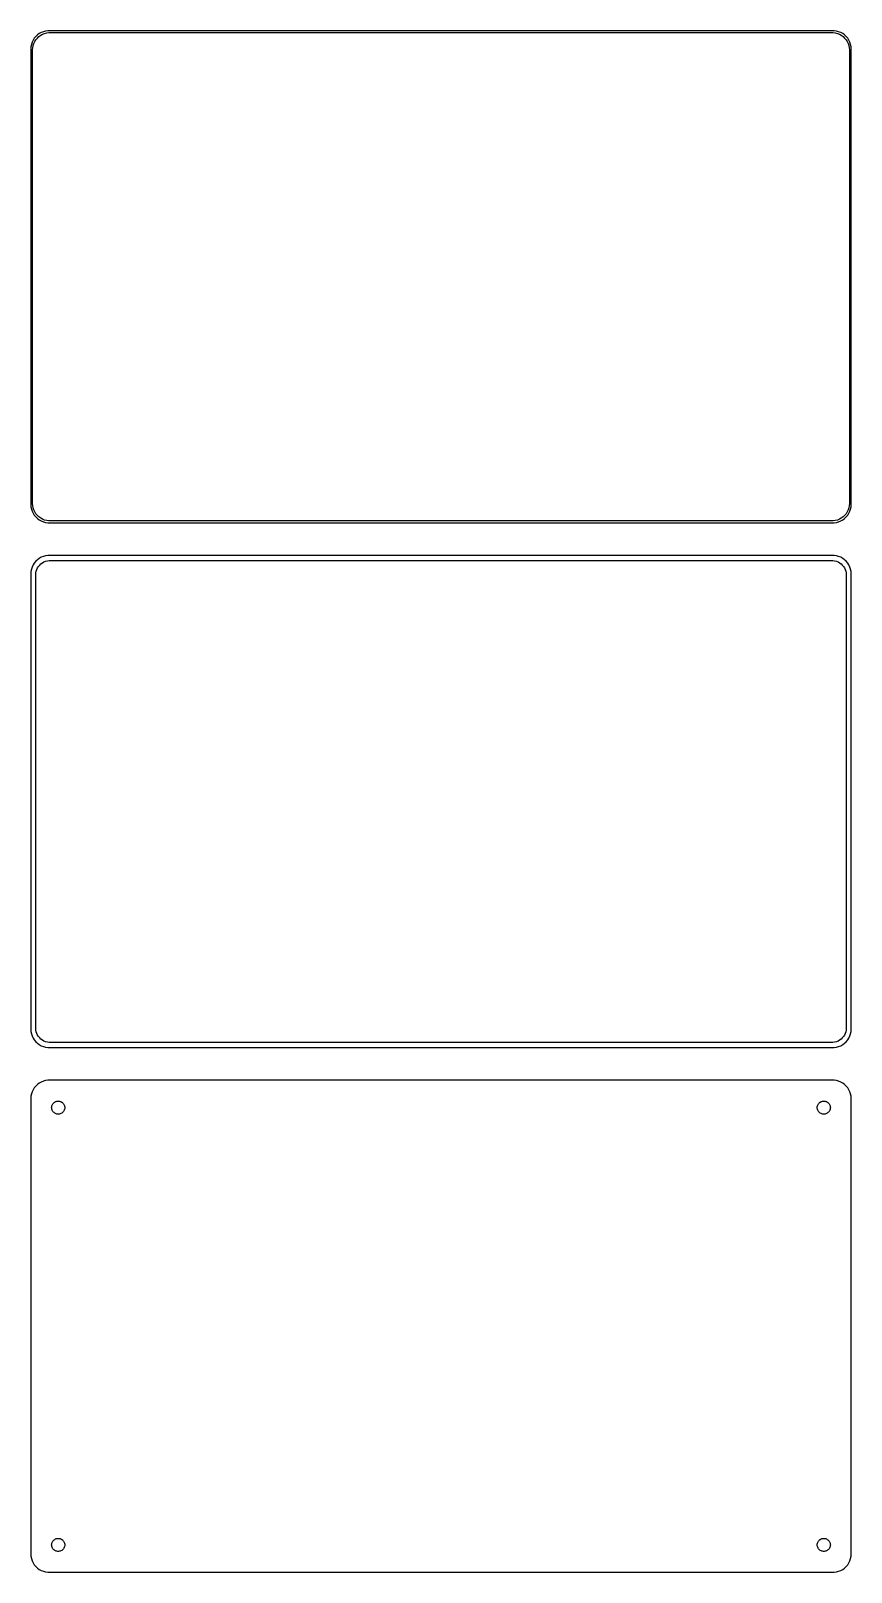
# Model space of a CAD drawing. Header units: metres. Extents: x -112 to 112, y 221 to 643.
import ezdxf

# ---------------------------------------------------------------- set-up
doc = ezdxf.new("R2010")
doc.units = ezdxf.units.M

msp = doc.modelspace()

# ---------------------------------------------------------------- linework, layer by layer
for p, q in [((-109.629, 643.024), (-110.179, 642.722)), ((-109.045, 643.255), (-109.629, 643.024)), ((-108.437, 643.411), (-109.045, 643.255)), ((-107.814, 643.49), (-108.437, 643.411)), ((-108.14, 642.916), (-107.548, 642.991)), ((107.814, 643.49), (-107.814, 643.49)), ((-107.548, 642.991), (107.548, 642.991)), ((107.548, 642.991), (108.14, 642.916)), ((108.437, 643.411), (107.814, 643.49)), ((109.045, 643.255), (108.437, 643.411)), ((109.629, 643.024), (109.045, 643.255)), ((110.179, 642.722), (109.629, 643.024)), ((-112.461, 639.127), (-112.5, 638.5)), ((-112.343, 639.743), (-112.461, 639.127)), ((-112.149, 640.341), (-112.343, 639.743)), ((-111.882, 640.909), (-112.149, 640.341)), ((-112, 638.25), (-111.963, 638.845)), ((-111.963, 638.845), (-111.851, 639.431)), ((-111.545, 641.439), (-111.882, 640.909)), ((-111.851, 639.431), (-111.666, 639.999)), ((-111.666, 639.999), (-111.412, 640.538)), ((-111.145, 641.923), (-111.545, 641.439)), ((-111.412, 640.538), (-111.093, 641.042)), ((-110.687, 642.353), (-111.145, 641.923)), ((-111.093, 641.042), (-110.713, 641.502)), ((-110.713, 641.502), (-110.278, 641.91)), ((-110.179, 642.722), (-110.687, 642.353)), ((-110.278, 641.91), (-109.795, 642.261)), ((-109.795, 642.261), (-109.272, 642.548)), ((-109.272, 642.548), (-108.718, 642.768)), ((-108.718, 642.768), (-108.14, 642.916)), ((108.14, 642.916), (108.718, 642.768)), ((108.718, 642.768), (109.272, 642.548)), ((109.272, 642.548), (109.795, 642.261)), ((109.795, 642.261), (110.278, 641.91)), ((110.687, 642.353), (110.179, 642.722)), ((110.278, 641.91), (110.713, 641.502)), ((111.145, 641.923), (110.687, 642.353)), ((110.713, 641.502), (111.093, 641.042)), ((111.093, 641.042), (111.412, 640.538)), ((111.545, 641.439), (111.145, 641.923)), ((111.412, 640.538), (111.666, 639.999)), ((111.882, 640.909), (111.545, 641.439)), ((111.666, 639.999), (111.851, 639.431)), ((111.851, 639.431), (111.963, 638.845)), ((112.149, 640.341), (111.882, 640.909)), ((111.963, 638.845), (112, 638.25)), ((112.343, 639.743), (112.149, 640.341)), ((112.461, 639.127), (112.343, 639.743)), ((112.5, 638.5), (112.461, 639.127)), ((-112.5, 638.5), (-112.5, 513.5)), ((-112, 513.75), (-112, 638.25)), ((112, 638.25), (112, 513.75)), ((112.5, 513.5), (112.5, 638.5)), ((-112.5, 513.5), (-112.461, 512.873)), ((-112.461, 512.873), (-112.343, 512.257)), ((-112.343, 512.257), (-112.149, 511.659)), ((-111.963, 513.155), (-112, 513.75)), ((-111.851, 512.569), (-111.963, 513.155)), ((-111.666, 512.001), (-111.851, 512.569)), ((-111.412, 511.462), (-111.666, 512.001)), ((111.666, 512.001), (111.412, 511.462)), ((111.851, 512.569), (111.666, 512.001)), ((111.963, 513.155), (111.851, 512.569)), ((112, 513.75), (111.963, 513.155)), ((112.149, 511.659), (112.343, 512.257)), ((112.343, 512.257), (112.461, 512.873)), ((112.461, 512.873), (112.5, 513.5)), ((-112.149, 511.659), (-111.882, 511.091)), ((-111.882, 511.091), (-111.545, 510.561)), ((-111.545, 510.561), (-111.145, 510.077)), ((-111.093, 510.958), (-111.412, 511.462)), ((-111.145, 510.077), (-110.687, 509.647)), ((-110.713, 510.498), (-111.093, 510.958)), ((-110.278, 510.09), (-110.713, 510.498)), ((-110.687, 509.647), (-110.179, 509.278)), ((-109.795, 509.739), (-110.278, 510.09)), ((-110.179, 509.278), (-109.629, 508.976)), ((-109.272, 509.452), (-109.795, 509.739)), ((-109.629, 508.976), (-109.045, 508.745)), ((-108.718, 509.232), (-109.272, 509.452)), ((-109.045, 508.745), (-108.437, 508.589)), ((-108.14, 509.084), (-108.718, 509.232)), ((-108.437, 508.589), (-107.814, 508.51)), ((-107.548, 509.009), (-108.14, 509.084)), ((-107.814, 508.51), (107.814, 508.51)), ((107.548, 509.009), (-107.548, 509.009)), ((108.14, 509.084), (107.548, 509.009)), ((107.814, 508.51), (108.437, 508.589)), ((108.718, 509.232), (108.14, 509.084)), ((108.437, 508.589), (109.045, 508.745)), ((109.272, 509.452), (108.718, 509.232)), ((109.045, 508.745), (109.629, 508.976)), ((109.795, 509.739), (109.272, 509.452)), ((109.629, 508.976), (110.179, 509.278)), ((110.278, 510.09), (109.795, 509.739)), ((110.179, 509.278), (110.687, 509.647)), ((110.713, 510.498), (110.278, 510.09)), ((110.687, 509.647), (111.145, 510.077)), ((111.093, 510.958), (110.713, 510.498)), ((111.412, 511.462), (111.093, 510.958)), ((111.145, 510.077), (111.545, 510.561)), ((111.545, 510.561), (111.882, 511.091)), ((111.882, 511.091), (112.149, 511.659)), ((-109.045, 499.255), (-109.629, 499.024)), ((-108.437, 499.411), (-109.045, 499.255)), ((-107.814, 499.49), (-108.437, 499.411)), ((107.814, 499.49), (-107.814, 499.49)), ((108.437, 499.411), (107.814, 499.49)), ((109.045, 499.255), (108.437, 499.411)), ((109.629, 499.024), (109.045, 499.255)), ((-112.461, 495.127), (-112.5, 494.5)), ((-112.343, 495.743), (-112.461, 495.127)), ((-112.149, 496.341), (-112.343, 495.743)), ((-111.882, 496.909), (-112.149, 496.341)), ((-111.545, 497.439), (-111.882, 496.909)), ((-111.145, 497.923), (-111.545, 497.439)), ((-110.687, 498.353), (-111.145, 497.923)), ((-111.089, 494.735), (-110.998, 495.212)), ((-110.998, 495.212), (-110.848, 495.674)), ((-110.848, 495.674), (-110.641, 496.114)), ((-110.179, 498.722), (-110.687, 498.353)), ((-110.641, 496.114), (-110.38, 496.524)), ((-110.38, 496.524), (-110.071, 496.899)), ((-109.629, 499.024), (-110.179, 498.722)), ((-110.071, 496.899), (-109.716, 497.231)), ((-109.716, 497.231), (-109.323, 497.517)), ((-109.323, 497.517), (-108.898, 497.751)), ((-108.898, 497.751), (-108.446, 497.93)), ((-108.446, 497.93), (-107.975, 498.051)), ((-107.975, 498.051), (-107.493, 498.112)), ((-107.493, 498.112), (107.493, 498.112)), ((107.493, 498.112), (107.975, 498.051)), ((107.975, 498.051), (108.446, 497.93)), ((108.446, 497.93), (108.898, 497.751)), ((108.898, 497.751), (109.323, 497.517)), ((109.323, 497.517), (109.716, 497.231)), ((110.179, 498.722), (109.629, 499.024)), ((109.716, 497.231), (110.071, 496.899)), ((110.071, 496.899), (110.38, 496.524)), ((110.687, 498.353), (110.179, 498.722)), ((110.38, 496.524), (110.641, 496.114)), ((110.641, 496.114), (110.848, 495.674)), ((111.145, 497.923), (110.687, 498.353)), ((110.848, 495.674), (110.998, 495.212)), ((110.998, 495.212), (111.089, 494.735)), ((111.545, 497.439), (111.145, 497.923)), ((111.882, 496.909), (111.545, 497.439)), ((112.149, 496.341), (111.882, 496.909)), ((112.343, 495.743), (112.149, 496.341)), ((112.461, 495.127), (112.343, 495.743)), ((112.5, 494.5), (112.461, 495.127)), ((-112.5, 494.5), (-112.5, 369.5)), ((-111.119, 494.25), (-111.089, 494.735)), ((-111.119, 369.75), (-111.119, 494.25)), ((111.089, 494.735), (111.119, 494.25)), ((111.119, 494.25), (111.119, 369.75)), ((112.5, 369.5), (112.5, 494.5)), ((-112.5, 369.5), (-112.461, 368.873)), ((-112.461, 368.873), (-112.343, 368.257)), ((-112.343, 368.257), (-112.149, 367.659)), ((-111.089, 369.265), (-111.119, 369.75)), ((-110.998, 368.788), (-111.089, 369.265)), ((-110.848, 368.326), (-110.998, 368.788)), ((-110.641, 367.886), (-110.848, 368.326)), ((110.848, 368.326), (110.641, 367.886)), ((110.998, 368.788), (110.848, 368.326)), ((111.089, 369.265), (110.998, 368.788)), ((111.119, 369.75), (111.089, 369.265)), ((112.149, 367.659), (112.343, 368.257)), ((112.343, 368.257), (112.461, 368.873)), ((112.461, 368.873), (112.5, 369.5)), ((-112.149, 367.659), (-111.882, 367.091)), ((-111.882, 367.091), (-111.545, 366.561)), ((-111.545, 366.561), (-111.145, 366.077)), ((-111.145, 366.077), (-110.687, 365.647)), ((-110.687, 365.647), (-110.179, 365.278)), ((-110.38, 367.476), (-110.641, 367.886)), ((-110.071, 367.101), (-110.38, 367.476)), ((-110.179, 365.278), (-109.629, 364.976)), ((-109.716, 366.769), (-110.071, 367.101)), ((-109.323, 366.483), (-109.716, 366.769)), ((-109.629, 364.976), (-109.045, 364.745)), ((-108.898, 366.249), (-109.323, 366.483)), ((-109.045, 364.745), (-108.437, 364.589)), ((-108.446, 366.07), (-108.898, 366.249)), ((-107.975, 365.949), (-108.446, 366.07)), ((-108.437, 364.589), (-107.814, 364.51)), ((-107.493, 365.888), (-107.975, 365.949)), ((-107.814, 364.51), (107.814, 364.51)), ((107.493, 365.888), (-107.493, 365.888)), ((107.975, 365.949), (107.493, 365.888)), ((107.814, 364.51), (108.437, 364.589)), ((108.446, 366.07), (107.975, 365.949)), ((108.437, 364.589), (109.045, 364.745)), ((108.898, 366.249), (108.446, 366.07)), ((109.323, 366.483), (108.898, 366.249)), ((109.045, 364.745), (109.629, 364.976)), ((109.716, 366.769), (109.323, 366.483)), ((109.629, 364.976), (110.179, 365.278)), ((110.071, 367.101), (109.716, 366.769)), ((110.38, 367.476), (110.071, 367.101)), ((110.179, 365.278), (110.687, 365.647)), ((110.641, 367.886), (110.38, 367.476)), ((110.687, 365.647), (111.145, 366.077)), ((111.145, 366.077), (111.545, 366.561)), ((111.545, 366.561), (111.882, 367.091)), ((111.882, 367.091), (112.149, 367.659)), ((-108.437, 355.411), (-109.045, 355.255)), ((-107.814, 355.49), (-108.437, 355.411)), ((107.814, 355.49), (-107.814, 355.49)), ((108.437, 355.411), (107.814, 355.49)), ((109.045, 355.255), (108.437, 355.411)), ((-112.461, 351.127), (-112.5, 350.5)), ((-112.343, 351.743), (-112.461, 351.127)), ((-112.149, 352.341), (-112.343, 351.743)), ((-111.882, 352.909), (-112.149, 352.341)), ((-111.545, 353.439), (-111.882, 352.909)), ((-111.145, 353.923), (-111.545, 353.439)), ((-110.687, 354.353), (-111.145, 353.923)), ((-110.179, 354.722), (-110.687, 354.353)), ((-109.629, 355.024), (-110.179, 354.722)), ((-109.045, 355.255), (-109.629, 355.024)), ((109.629, 355.024), (109.045, 355.255)), ((110.179, 354.722), (109.629, 355.024)), ((110.687, 354.353), (110.179, 354.722)), ((111.145, 353.923), (110.687, 354.353)), ((111.545, 353.439), (111.145, 353.923)), ((111.882, 352.909), (111.545, 353.439)), ((112.149, 352.341), (111.882, 352.909)), ((112.343, 351.743), (112.149, 352.341)), ((112.461, 351.127), (112.343, 351.743)), ((112.5, 350.5), (112.461, 351.127)), ((-112.5, 350.5), (-112.5, 225.5)), ((-106.8, 348), (-106.786, 348.226)), ((-106.786, 347.774), (-106.8, 348)), ((-106.786, 348.226), (-106.743, 348.448)), ((-106.743, 347.552), (-106.786, 347.774)), ((-106.743, 348.448), (-106.674, 348.663)), ((-106.674, 347.337), (-106.743, 347.552)), ((-106.674, 348.663), (-106.577, 348.867)), ((-106.577, 347.133), (-106.674, 347.337)), ((-106.577, 348.867), (-106.456, 349.058)), ((-106.456, 346.942), (-106.577, 347.133)), ((-106.456, 349.058), (-106.312, 349.232)), ((-106.312, 346.768), (-106.456, 346.942)), ((-106.312, 349.232), (-106.147, 349.387)), ((-106.147, 349.387), (-105.964, 349.52)), ((-105.964, 349.52), (-105.766, 349.629)), ((-105.766, 349.629), (-105.556, 349.712)), ((-105.556, 349.712), (-105.337, 349.768)), ((-105.337, 349.768), (-105.113, 349.796)), ((-105.113, 349.796), (-104.887, 349.796)), ((-104.887, 349.796), (-104.663, 349.768)), ((-104.663, 349.768), (-104.444, 349.712)), ((-104.444, 349.712), (-104.234, 349.629)), ((-104.234, 349.629), (-104.036, 349.52)), ((-104.036, 349.52), (-103.853, 349.387)), ((-103.853, 349.387), (-103.688, 349.232)), ((-103.688, 349.232), (-103.544, 349.058)), ((-103.544, 346.942), (-103.688, 346.768)), ((-103.544, 349.058), (-103.423, 348.867)), ((-103.423, 347.133), (-103.544, 346.942)), ((-103.423, 348.867), (-103.326, 348.663)), ((-103.326, 347.337), (-103.423, 347.133)), ((-103.326, 348.663), (-103.257, 348.448)), ((-103.257, 347.552), (-103.326, 347.337)), ((-103.257, 348.448), (-103.214, 348.226)), ((-103.214, 347.774), (-103.257, 347.552)), ((-103.214, 348.226), (-103.2, 348)), ((-103.2, 348), (-103.214, 347.774)), ((103.2, 348), (103.214, 348.226)), ((103.214, 347.774), (103.2, 348)), ((103.214, 348.226), (103.257, 348.448)), ((103.257, 347.552), (103.214, 347.774)), ((103.257, 348.448), (103.326, 348.663)), ((103.326, 347.337), (103.257, 347.552)), ((103.326, 348.663), (103.423, 348.867)), ((103.423, 347.133), (103.326, 347.337)), ((103.423, 348.867), (103.544, 349.058)), ((103.544, 346.942), (103.423, 347.133)), ((103.544, 349.058), (103.688, 349.232)), ((103.688, 346.768), (103.544, 346.942)), ((103.688, 349.232), (103.853, 349.387)), ((103.853, 349.387), (104.036, 349.52)), ((104.036, 349.52), (104.234, 349.629)), ((104.234, 349.629), (104.444, 349.712)), ((104.444, 349.712), (104.663, 349.768)), ((104.663, 349.768), (104.887, 349.796)), ((104.887, 349.796), (105.113, 349.796)), ((105.113, 349.796), (105.337, 349.768)), ((105.337, 349.768), (105.556, 349.712)), ((105.556, 349.712), (105.766, 349.629)), ((105.766, 349.629), (105.964, 349.52)), ((105.964, 349.52), (106.147, 349.387)), ((106.147, 349.387), (106.312, 349.232)), ((106.312, 349.232), (106.456, 349.058)), ((106.456, 346.942), (106.312, 346.768)), ((106.456, 349.058), (106.577, 348.867)), ((106.577, 347.133), (106.456, 346.942)), ((106.577, 348.867), (106.674, 348.663)), ((106.674, 347.337), (106.577, 347.133)), ((106.674, 348.663), (106.743, 348.448)), ((106.743, 347.552), (106.674, 347.337)), ((106.743, 348.448), (106.786, 348.226)), ((106.786, 347.774), (106.743, 347.552)), ((106.786, 348.226), (106.8, 348)), ((106.8, 348), (106.786, 347.774)), ((112.5, 225.5), (112.5, 350.5)), ((-106.147, 346.613), (-106.312, 346.768)), ((-105.964, 346.48), (-106.147, 346.613)), ((-105.766, 346.371), (-105.964, 346.48)), ((-105.556, 346.288), (-105.766, 346.371)), ((-105.337, 346.232), (-105.556, 346.288)), ((-105.113, 346.204), (-105.337, 346.232)), ((-104.887, 346.204), (-105.113, 346.204)), ((-104.663, 346.232), (-104.887, 346.204)), ((-104.444, 346.288), (-104.663, 346.232)), ((-104.234, 346.371), (-104.444, 346.288)), ((-104.036, 346.48), (-104.234, 346.371)), ((-103.853, 346.613), (-104.036, 346.48)), ((-103.688, 346.768), (-103.853, 346.613)), ((103.853, 346.613), (103.688, 346.768)), ((104.036, 346.48), (103.853, 346.613)), ((104.234, 346.371), (104.036, 346.48)), ((104.444, 346.288), (104.234, 346.371)), ((104.663, 346.232), (104.444, 346.288)), ((104.887, 346.204), (104.663, 346.232)), ((105.113, 346.204), (104.887, 346.204)), ((105.337, 346.232), (105.113, 346.204)), ((105.556, 346.288), (105.337, 346.232)), ((105.766, 346.371), (105.556, 346.288)), ((105.964, 346.48), (105.766, 346.371)), ((106.147, 346.613), (105.964, 346.48)), ((106.312, 346.768), (106.147, 346.613)), ((-106.786, 228.226), (-106.743, 228.448)), ((-106.743, 228.448), (-106.674, 228.663)), ((-106.674, 228.663), (-106.577, 228.867)), ((-106.577, 228.867), (-106.456, 229.058)), ((-106.456, 229.058), (-106.312, 229.232)), ((-106.312, 229.232), (-106.147, 229.387)), ((-106.147, 229.387), (-105.964, 229.52)), ((-105.964, 229.52), (-105.766, 229.629)), ((-105.766, 229.629), (-105.556, 229.712)), ((-105.556, 229.712), (-105.337, 229.768)), ((-105.337, 229.768), (-105.113, 229.796)), ((-105.113, 229.796), (-104.887, 229.796)), ((-104.887, 229.796), (-104.663, 229.768)), ((-104.663, 229.768), (-104.444, 229.712)), ((-104.444, 229.712), (-104.234, 229.629)), ((-104.234, 229.629), (-104.036, 229.52)), ((-104.036, 229.52), (-103.853, 229.387)), ((-103.853, 229.387), (-103.688, 229.232)), ((-103.688, 229.232), (-103.544, 229.058)), ((-103.544, 229.058), (-103.423, 228.867)), ((-103.423, 228.867), (-103.326, 228.663)), ((-103.326, 228.663), (-103.257, 228.448)), ((-103.257, 228.448), (-103.214, 228.226)), ((103.214, 228.226), (103.257, 228.448)), ((103.257, 228.448), (103.326, 228.663)), ((103.326, 228.663), (103.423, 228.867)), ((103.423, 228.867), (103.544, 229.058)), ((103.544, 229.058), (103.688, 229.232)), ((103.688, 229.232), (103.853, 229.387)), ((103.853, 229.387), (104.036, 229.52)), ((104.036, 229.52), (104.234, 229.629)), ((104.234, 229.629), (104.444, 229.712)), ((104.444, 229.712), (104.663, 229.768)), ((104.663, 229.768), (104.887, 229.796)), ((104.887, 229.796), (105.113, 229.796)), ((105.113, 229.796), (105.337, 229.768)), ((105.337, 229.768), (105.556, 229.712)), ((105.556, 229.712), (105.766, 229.629)), ((105.766, 229.629), (105.964, 229.52)), ((105.964, 229.52), (106.147, 229.387)), ((106.147, 229.387), (106.312, 229.232)), ((106.312, 229.232), (106.456, 229.058)), ((106.456, 229.058), (106.577, 228.867)), ((106.577, 228.867), (106.674, 228.663)), ((106.674, 228.663), (106.743, 228.448)), ((106.743, 228.448), (106.786, 228.226)), ((-112.5, 225.5), (-112.461, 224.873)), ((-112.461, 224.873), (-112.343, 224.257)), ((-112.343, 224.257), (-112.149, 223.659)), ((-106.8, 228), (-106.786, 228.226)), ((-106.786, 227.774), (-106.8, 228)), ((-106.743, 227.552), (-106.786, 227.774)), ((-106.674, 227.337), (-106.743, 227.552)), ((-106.577, 227.133), (-106.674, 227.337)), ((-106.456, 226.942), (-106.577, 227.133)), ((-106.312, 226.768), (-106.456, 226.942)), ((-106.147, 226.613), (-106.312, 226.768)), ((-105.964, 226.48), (-106.147, 226.613)), ((-105.766, 226.371), (-105.964, 226.48)), ((-105.556, 226.288), (-105.766, 226.371)), ((-105.337, 226.232), (-105.556, 226.288)), ((-105.113, 226.204), (-105.337, 226.232)), ((-104.887, 226.204), (-105.113, 226.204)), ((-104.663, 226.232), (-104.887, 226.204)), ((-104.444, 226.288), (-104.663, 226.232)), ((-104.234, 226.371), (-104.444, 226.288)), ((-104.036, 226.48), (-104.234, 226.371)), ((-103.853, 226.613), (-104.036, 226.48)), ((-103.688, 226.768), (-103.853, 226.613)), ((-103.544, 226.942), (-103.688, 226.768)), ((-103.423, 227.133), (-103.544, 226.942)), ((-103.326, 227.337), (-103.423, 227.133)), ((-103.257, 227.552), (-103.326, 227.337)), ((-103.214, 227.774), (-103.257, 227.552)), ((-103.214, 228.226), (-103.2, 228)), ((-103.2, 228), (-103.214, 227.774)), ((103.2, 228), (103.214, 228.226)), ((103.214, 227.774), (103.2, 228)), ((103.257, 227.552), (103.214, 227.774)), ((103.326, 227.337), (103.257, 227.552)), ((103.423, 227.133), (103.326, 227.337)), ((103.544, 226.942), (103.423, 227.133)), ((103.688, 226.768), (103.544, 226.942)), ((103.853, 226.613), (103.688, 226.768)), ((104.036, 226.48), (103.853, 226.613)), ((104.234, 226.371), (104.036, 226.48)), ((104.444, 226.288), (104.234, 226.371)), ((104.663, 226.232), (104.444, 226.288)), ((104.887, 226.204), (104.663, 226.232)), ((105.113, 226.204), (104.887, 226.204)), ((105.337, 226.232), (105.113, 226.204)), ((105.556, 226.288), (105.337, 226.232)), ((105.766, 226.371), (105.556, 226.288)), ((105.964, 226.48), (105.766, 226.371)), ((106.147, 226.613), (105.964, 226.48)), ((106.312, 226.768), (106.147, 226.613)), ((106.456, 226.942), (106.312, 226.768)), ((106.577, 227.133), (106.456, 226.942)), ((106.674, 227.337), (106.577, 227.133)), ((106.743, 227.552), (106.674, 227.337)), ((106.786, 227.774), (106.743, 227.552)), ((106.786, 228.226), (106.8, 228)), ((106.8, 228), (106.786, 227.774)), ((112.149, 223.659), (112.343, 224.257)), ((112.343, 224.257), (112.461, 224.873)), ((112.461, 224.873), (112.5, 225.5)), ((-112.149, 223.659), (-111.882, 223.091)), ((-111.882, 223.091), (-111.545, 222.561)), ((-111.545, 222.561), (-111.145, 222.077)), ((-111.145, 222.077), (-110.687, 221.647)), ((-110.687, 221.647), (-110.179, 221.278)), ((-110.179, 221.278), (-109.629, 220.976)), ((-109.629, 220.976), (-109.045, 220.745)), ((-109.045, 220.745), (-108.437, 220.589)), ((-108.437, 220.589), (-107.814, 220.51)), ((-107.814, 220.51), (107.814, 220.51)), ((107.814, 220.51), (108.437, 220.589)), ((108.437, 220.589), (109.045, 220.745)), ((109.045, 220.745), (109.629, 220.976)), ((109.629, 220.976), (110.179, 221.278)), ((110.179, 221.278), (110.687, 221.647)), ((110.687, 221.647), (111.145, 222.077)), ((111.145, 222.077), (111.545, 222.561)), ((111.545, 222.561), (111.882, 223.091)), ((111.882, 223.091), (112.149, 223.659))]:
    msp.add_line(p, q)

doc.saveas('drawing.dxf')
